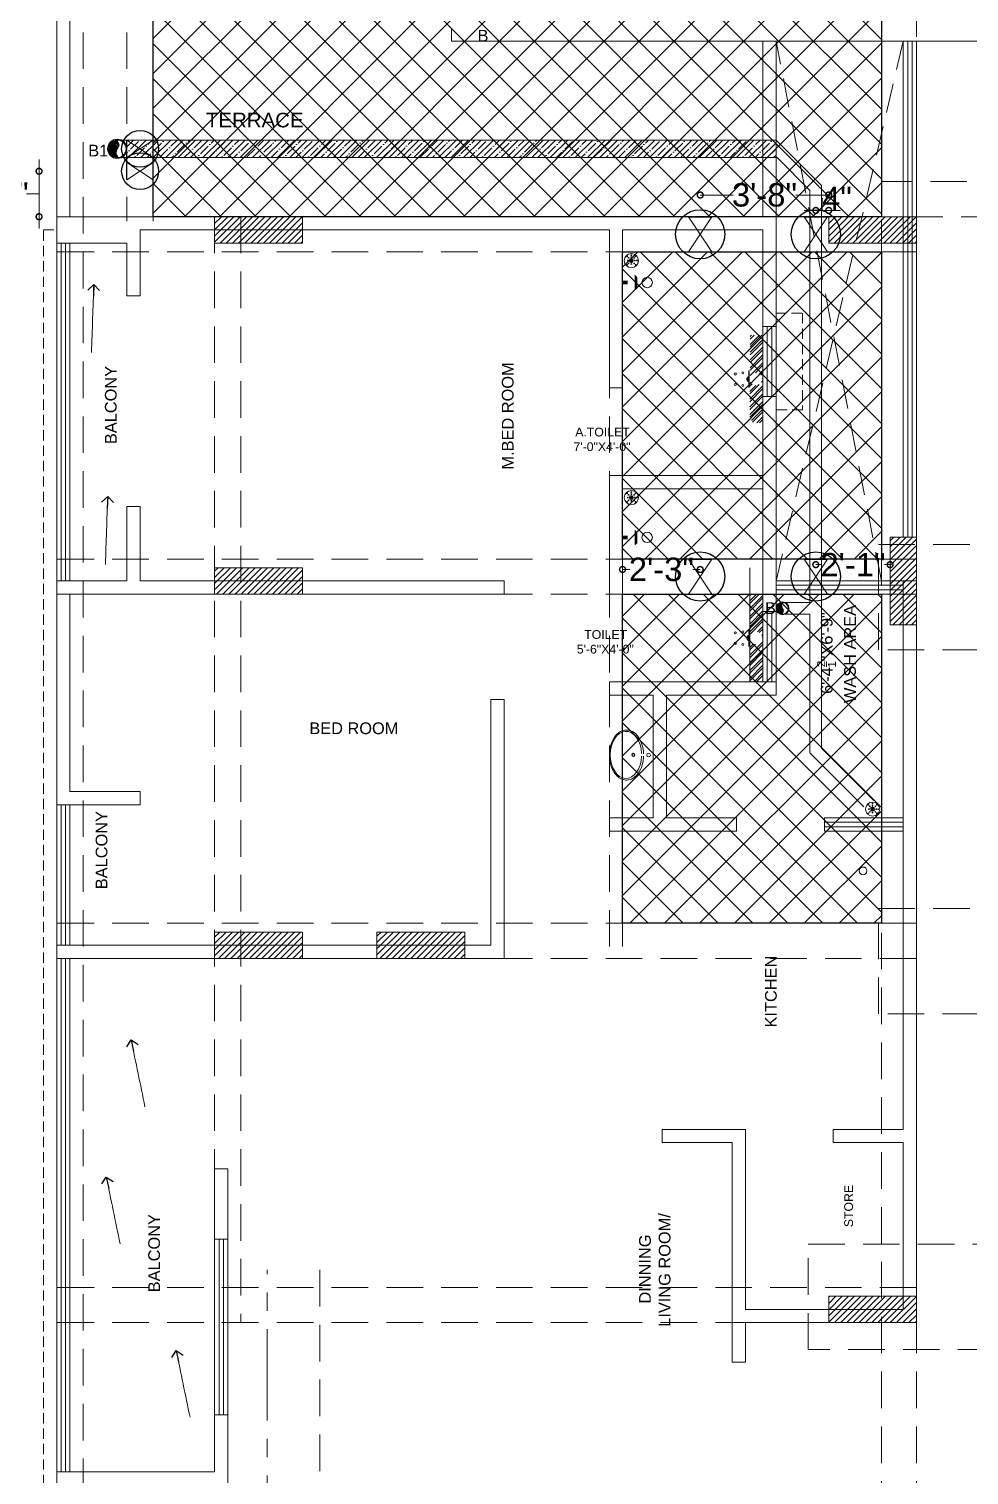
# Model space of a CAD drawing. Header units: inches. Extents: x 1807 to 67852, y 1160 to 20242.
# Drawn here: x 16670.8 to 16992.3, y 6922.7 to 7417 of the extents above; entities that cross this region are included whole.
import ezdxf

# ---------------------------------------------------------------- set-up
doc = ezdxf.new("R2010")
doc.units = ezdxf.units.IN
doc.header["$MEASUREMENT"] = 0
doc.header["$PDMODE"] = 35
doc.linetypes.add('CENTER', pattern=[2, 1.25, -0.25, 0.25, -0.25])
doc.linetypes.add('DASHED', pattern=[0.75, 0.5, -0.25])
doc.layers.get('0').update_dxf_attribs({"lineweight": 20})
for name, color, linetype, lineweight in [('$TD_AUDIT_GENERATED_(67B1F)', 8, 'Continuous', 15), ('02WINDOW & DOTTED', 8, 'Continuous', 20), ('06DIM', 194, 'Continuous', 15), ('4 upvc pip hatch', 6, 'Continuous', 5), ('4. UPCV', 6, 'Continuous', 30), ('AP_TEXT', 7, 'Continuous', 13), ('Bathing', 3, 'Continuous', 30), ('COLD WATER', 4, 'Continuous', 30), ('column_01', 7, 'Continuous', 18), ('CUT OUT', 4, 'Continuous', 30), ('Dummy wall', 8, 'Continuous', 18), ('HATCH', 8, 'Continuous', 0), ('HOT LINE', 1, 'Continuous', 30), ('N.WALL', 7, 'Continuous', 25), ('PROJ.', 8, 'DASHED', 20), ('RAILING', 8, 'Continuous', 25), ('Railing 01', 8, 'Continuous', 18), ('SHOP TEXT', 7, 'Continuous', 15), ('SUNK', 216, 'Continuous', 30), ('SUNK HTACH', 165, 'Continuous', 15), ('wall', 7, 'Continuous', 20), ('WINDOW', 8, 'Continuous', 15)]:
    doc.layers.add(name, color=color, linetype=linetype, lineweight=lineweight)
doc.styles.add('Krupalu', font='arial.ttf', dxfattribs={"height": 8})
doc.styles.add('Krupalu 1', font='arial.ttf')
doc.dimstyles.new('Krupalu', dxfattribs={"dimtxt": 4, "dimasz": 4, "dimexe": 0, "dimexo": 0, "dimgap": 0.09, "dimtad": 0, "dimtoh": 1, "dimdec": 0, "dimzin": 3, "dimdsep": 46, "dimlunit": 4, "dimtxsty": 'Krupalu', "dimblk": 'DOTSMALL', "dimcen": 0, "dimse1": 1, "dimse2": 1, "dimclrd": 256, "dimclre": 256, "dimclrt": 7, "dimadec": 0, "dimazin": 0, "dimtfac": 1, "dimtdec": 0, "dimtofl": 0, "dimtmove": 1, "dimatfit": 0, "dimldrblk": 'OPEN90', "dimfxl": 1, "dimtolj": 1, "dimtzin": 0, "dimlwd": -1, "dimarcsym": 0})
pattern_1 = [(45, (-2883.811179141252, 0), (-1.060660171779821, 1.060660171779821), [])]
pattern_2 = [(225, (108474.4963731052, 19385.70699920302), (-1.325825214724774, 1.325825214724774), []), (225, (108474.4963731052, 19384.82311572787), (-1.325825214724774, 1.325825214724774), [])]
pattern_3 = [(45.00000000000001, (11951.29836738745, -57380.24914522779), (-5.966213466261491, 5.966213466261491), []), (135, (11951.29836738745, -57380.24914522779), (-5.966213466261491, -5.966213466261491), [])]

# ---------------------------------------------------------------- blocks, each defined once
blk = doc.blocks.new('dfhtutrut')
at = {"layer": 'HATCH'}
h = blk.add_hatch(dxfattribs=at)
h.set_pattern_fill('ANSI31', color=256, scale=12, style=0)
h.set_pattern_definition(pattern_1)
h.paths.add_polyline_path([(142145.4290197874, -630262.4774956577), (142175.4290198345, -630262.477495187), (142175.4290197353, -630253.47749518), (142145.4290196715, -630253.4774956562)])
h = blk.add_hatch(dxfattribs=at)
h.set_pattern_fill('ANSI31', color=256, scale=12, style=0)
h.set_pattern_definition(pattern_1)
h.paths.add_polyline_path([(142385.4290195042, -630262.4774923091), (142355.4290194571, -630262.4774918383), (142355.4290195563, -630253.4774918313), (142385.4290196201, -630253.4774923075)])
h = blk.add_hatch(dxfattribs=at)
h.set_pattern_fill('ANSI31', color=256, scale=12, style=0)
h.set_pattern_definition(pattern_1)
h.paths.add_polyline_path([(142376.4290202602, -630362.9774957297), (142376.429020731, -630392.9774957767), (142385.429020738, -630392.9774956775), (142385.4290202618, -630362.9774956137)])
h = blk.add_hatch(dxfattribs=at)
h.set_pattern_fill('ANSI31', color=256, scale=12, style=0)
h.set_pattern_definition(pattern_1)
h.paths.add_polyline_path([(142145.4290198385, -630382.477493898), (142175.4290198856, -630382.4774934272), (142175.4290197864, -630373.4774934202), (142145.4290197226, -630373.4774938965)])
h = blk.add_hatch(dxfattribs=at)
h.set_pattern_fill('ANSI31', color=256, scale=12, style=0)
h.set_pattern_definition(pattern_1)
h.paths.add_polyline_path([(142145.4290205156, -630506.977495697), (142175.4290205626, -630506.9774952262), (142175.4290204634, -630497.9774952192), (142145.4290203996, -630497.9774956955)])
h = blk.add_hatch(dxfattribs=at)
h.set_pattern_fill('ANSI31', color=256, scale=12, style=0)
h.set_pattern_definition(pattern_1)
h.paths.add_polyline_path([(142230.9290191861, -630506.977496561), (142200.9290191391, -630506.9774960902), (142200.9290192383, -630497.9774960832), (142230.9290193021, -630497.9774965595)])
h = blk.add_hatch(dxfattribs=at)
h.set_pattern_fill('ANSI31', color=256, scale=12, style=0)
h.set_pattern_definition(pattern_1)
h.paths.add_polyline_path([(142385.4290204016, -630622.4774952042), (142355.4290203545, -630622.4774956706), (142355.4290204524, -630631.4774956775), (142385.4290205162, -630631.4774952057)])
at = {"layer": 'column_01'}
for points in [[(142145.4290197874, -630262.4774956577), (142175.4290198345, -630262.477495187), (142175.4290197353, -630253.47749518), (142145.4290196715, -630253.4774956562)], [(142385.4290195042, -630262.4774923091), (142355.4290194571, -630262.4774918383), (142355.4290195563, -630253.4774918313), (142385.4290196201, -630253.4774923075)], [(142376.4290202602, -630362.9774957297), (142376.429020731, -630392.9774957767), (142385.429020738, -630392.9774956775), (142385.4290202618, -630362.9774956137)], [(142145.4290198385, -630382.477493898), (142175.4290198856, -630382.4774934272), (142175.4290197864, -630373.4774934202), (142145.4290197226, -630373.4774938965)], [(142145.4290205156, -630506.977495697), (142175.4290205626, -630506.9774952262), (142175.4290204634, -630497.9774952192), (142145.4290203996, -630497.9774956955)], [(142230.9290191861, -630506.977496561), (142200.9290191391, -630506.9774960902), (142200.9290192383, -630497.9774960832), (142230.9290193021, -630497.9774965595)], [(142385.4290204016, -630622.4774952042), (142355.4290203545, -630622.4774956706), (142355.4290204524, -630631.4774956775), (142385.4290205162, -630631.4774952057)]]:
    blk.add_lwpolyline(points, close=True, dxfattribs=at)
blk = doc.blocks.new('_DotSmall')
at = {"color": 0, "linetype": 'ByBlock', "const_width": 0.5}
blk.add_lwpolyline([(-0.0625, 0, 1), (0.0625, 0, 1)], format="xyb", close=True, dxfattribs=at)
blk = doc.blocks.new('_Open90')
at = {"color": 0, "linetype": 'ByBlock', "lineweight": -2}
for p, q in [((0, 0), (-1, 0)), ((-0.5, 0.5), (0, 0)), ((0, 0), (-0.5, -0.5))]:
    blk.add_line(p, q, dxfattribs=at)
blk = doc.blocks.new('zw$137B')
at = {"layer": '$TD_AUDIT_GENERATED_(67B1F)', "linetype": 'DASHED', "lineweight": -2, "ltscale": 25}
for p, q in [((-572.9988513979188, 94.49999984470196), (-572.9988513979188, -1139.999999958207)), ((-563.9988513979188, 94.49999984470196), (-563.9988513979188, -1139.999999958207)), ((-548.9999999417341, 94.49999984470196), (-548.9999999417341, -270.0013424876379)), ((-539.9999999417341, 94.49999984470196), (-539.9999999417341, -270.0013424876379)), ((394.5000001612934, -256.4988514493452), (-290.9988480072061, -256.4988514493452)), ((-278.9999996192055, -268.5000000044238), (-573.0011516119994, -268.5000000044238)), ((-518.9988517975435, -268.5011481945403), (-518.9988517975435, -646.4999999981374)), ((-509.9988517975435, -268.5011481945403), (-509.9988517975435, -646.4999999981374)), ((292.4999999714491, -268.4988514493452), (-290.9988480072061, -268.4988514493452)), ((-278.9999996192055, -280.5000000044238), (-573.0011516119994, -280.5000000044238)), ((-278.9988480072061, -385.500000155298), (-573, -385.500000155298)), ((-278.9988480072061, -397.500000155298), (-573, -397.500000155298)), ((-278.9988480072061, -509.9999999452848), (-573, -509.9999999452848)), ((-278.9988480072061, -521.9999999452848), (-573, -521.9999999452848)), ((-278.9988480072061, -634.4999999981374), (-573, -634.4999999981374)), ((-278.9988480072061, -646.4999999981374), (-573, -646.4999999981374))]:
    blk.add_line(p, q, dxfattribs=at)
at = {"layer": '$TD_AUDIT_GENERATED_(67B1F)', "color": 1, "linetype": 'DASHED', "lineweight": -2, "ltscale": 25}
for p, q in [((-316.0288677171111, -619.7500483838228), (310.1641438384186, -619.7500483838066)), ((-316.0288677171111, -655.7500483838228), (-316.0288677171111, -619.7500483838228)), ((310.1641438384186, -655.7500483838066), (-316.0288677171111, -655.7500483838228))]:
    blk.add_line(p, q, dxfattribs=at)
at = {"layer": '$TD_AUDIT_GENERATED_(67B1F)', "linetype": 'DASHED', "lineweight": -2, "ltscale": 25}
for points in [[(-290.9988480072061, -1144.500574246282), (-290.9988480072061, -148.4999999729916)], [(-278.9988480072061, -1144.500574246282), (-278.9988480072061, -148.4999999729916)], [(-573, -277.5011481421534), (-573, -268.5011481421534)], [(-383.9988513988501, -280.5000000044238), (-383.9988513988501, -521.9999999452848)], [(-379.4988513988501, -280.5000000044238), (-379.4988513988501, -521.9999999452848)], [(-518.9999996029364, -628.500000811182), (-518.9988517975435, -780.0000005643815)], [(-482.9988514340366, -628.5000008152565), (-482.9988494528225, -780.0000001046574)]]:
    blk.add_lwpolyline(points, dxfattribs=at)
at = {"layer": '$TD_AUDIT_GENERATED_(67B1F)', "color": 1, "linetype": 'DASHED', "lineweight": -2, "ltscale": 25}
for points in [[(-292.0288677170975, -380.500048384979), (286.1641438383895, -380.500048384979), (286.1641438383895, -416.500048384979), (-292.0288677170975, -416.500048384979)], [(-292.0288677171111, -505.000048384979), (286.1641438383895, -505.000048384979), (286.1641438383895, -541.000048384979), (-292.0288677171111, -541.000048384979)]]:
    blk.add_lwpolyline(points, close=True, dxfattribs=at)
at = {"layer": '$TD_AUDIT_GENERATED_(67B1F)', "linetype": 'CENTER', "lineweight": -2, "ltscale": 25}
blk.add_lwpolyline([(-500.9988518654136, -780.0000003400492), (-500.9988498841994, -628.5000005798647)], dxfattribs=at)
blk = doc.blocks.new('GFH')
at = {"layer": 'COLD WATER'}
blk.add_circle((-276670.5082896396, -106831.1680235391), 6.303875053417869, dxfattribs=at)
at = {"layer": 'HATCH'}
for p, q in [((-276667.5082896396, -106826.6680235391), (-276673.5082896396, -106835.6680235391)), ((-276673.5082896396, -106826.6680235391), (-276667.5082896396, -106835.6680235391))]:
    blk.add_line(p, q, dxfattribs=at)
at = {"layer": 'HOT LINE', "ltscale": 10}
for p, q in [((-276673.5082896396, -106826.6680235391), (-276667.5082896396, -106826.6680235391)), ((-276673.5082896396, -106835.6680235391), (-276667.5082896396, -106835.6680235391))]:
    blk.add_line(p, q, dxfattribs=at)
blk = doc.blocks.new('cutout')
at = {"layer": 'COLD WATER', "color": 2}
blk.add_circle((18212.04949203925, 6888.150701913401, 5.251875116176961), 19.59015351775577, dxfattribs=at)
at = {"layer": 'HATCH'}
for p, q in [((18221.37240216276, 6902.135067098716, 5.251875116176961), (18202.72658191563, 6874.166336728027, 5.251875116176961)), ((18202.72658191563, 6902.135067098716, 5.251875116176961), (18221.37240216276, 6874.166336728027, 5.251875116176961))]:
    blk.add_line(p, q, dxfattribs=at)
at = {"layer": 'HOT LINE', "ltscale": 10}
for p, q in [((18202.72658191563, 6902.135067098716, 5.251875116176961), (18221.37240216276, 6902.135067098716, 5.251875116176961)), ((18202.72658191563, 6874.166336728027, 5.251875116176961), (18221.37240216276, 6874.166336728027, 5.251875116176961))]:
    blk.add_line(p, q, dxfattribs=at)
blk = doc.blocks.new('*D40')
at = {"layer": '06DIM'}
for p, q in [((16900.33723502319, 7360.26798268532), (16911.58946989474, 7360.26798268532)), ((16944.28227775401, 7360.26798268532), (16933.03004288247, 7360.26798268532))]:
    blk.add_line(p, q, dxfattribs=at)
at = {"layer": 'Defpoints', "color": 0}
for p in [(16944.28227775401, 7360.26798268532), (16900.33723502319, 7346.85272641452), (16944.28227775401, 7346.852725930279)]:
    blk.add_point(p, dxfattribs=at)
at = {"layer": '06DIM', "xscale": 4, "yscale": 4, "zscale": 4, "rotation": 180}
blk.add_blockref('_DotSmall', (16900.33723502319, 7360.26798268532), dxfattribs=at)
at = {"layer": '06DIM', "xscale": 4, "yscale": 4, "zscale": 4}
blk.add_blockref('_DotSmall', (16944.28227775401, 7360.26798268532), dxfattribs=at)
at = {"layer": '06DIM', "color": 7, "insert": (16922.30975638861, 7360.26798268532), "char_height": 8, "attachment_point": 5, "style": 'Krupalu'}
blk.add_mtext('\\A1;3\'-8"', dxfattribs=at)
blk = doc.blocks.new('*D41')
at = {"layer": '06DIM'}
for p, q in [((16942.25131347094, 7359.126662508447), (16942.07131347094, 7359.126662508447)), ((16942.07131347094, 7359.126662508447), (16942.07131347094, 7354.991662508447)), ((16939.86034918786, 7354.991662508447), (16935.86034918786, 7354.991662508447)), ((16939.86034918786, 7354.991662508447), (16944.28227775401, 7354.991662508447)), ((16944.28227775401, 7354.991662508447), (16948.28227775401, 7354.991662508447))]:
    blk.add_line(p, q, dxfattribs=at)
at = {"layer": 'Defpoints', "color": 0}
for p in [(16944.28227775401, 7354.991662508447), (16939.86034918786, 7346.852726416866), (16944.28227775401, 7346.852726416866)]:
    blk.add_point(p, dxfattribs=at)
at = {"layer": '06DIM', "xscale": 4, "yscale": 4, "zscale": 4}
blk.add_blockref('_DotSmall', (16939.86034918786, 7354.991662508447), dxfattribs=at)
at = {"layer": '06DIM', "xscale": 4, "yscale": 4, "zscale": 4, "rotation": 180}
blk.add_blockref('_DotSmall', (16944.28227775401, 7354.991662508447), dxfattribs=at)
at = {"layer": '06DIM', "color": 7, "insert": (16947.09984007394, 7359.126662508447), "char_height": 8, "attachment_point": 5, "style": 'Krupalu'}
blk.add_mtext('\\A1;4"', dxfattribs=at)
blk = doc.blocks.new('*D42')
at = {"layer": '06DIM'}
for p, q in [((16674.2304088865, 7368.401454139498), (16674.2304088865, 7372.401454139498)), ((16674.2304088865, 7368.401454139498), (16674.2304088865, 7352.852726416835)), ((16669.89903780873, 7360.627090278167), (16670.07903780873, 7360.627090278167)), ((16670.07903780873, 7360.627090278167), (16674.2304088865, 7360.627090278167)), ((16674.2304088865, 7352.852726416835), (16674.2304088865, 7348.852726416835))]:
    blk.add_line(p, q, dxfattribs=at)
at = {"layer": 'Defpoints', "color": 0}
for p in [(16708.78113020658, 7368.401454139498), (16674.2304088865, 7352.852726416835), (16708.78113020658, 7352.852726416835)]:
    blk.add_point(p, dxfattribs=at)
at = {"layer": '06DIM', "xscale": 4, "yscale": 4, "zscale": 4}
for p, rotation in [((16674.2304088865, 7368.401454139498), 270), ((16674.2304088865, 7352.852726416835), 90)]:
    blk.add_blockref('_DotSmall', p, dxfattribs=dict(at, rotation=rotation))
at = {"layer": '06DIM', "color": 7, "insert": (16659.55255759045, 7360.627090278167), "char_height": 8, "attachment_point": 5, "style": 'Krupalu'}
blk.add_mtext('\\A1;1\'-4"', dxfattribs=at)
blk = doc.blocks.new('*D43')
at = {"layer": '06DIM'}
for p, q in [((16663.1758533815, 7376.056492073151), (16663.1758533815, 7380.056492073151)), ((16663.1758533815, 7376.056492073151), (16663.1758533815, 7352.852726412179)), ((16658.84448230374, 7364.454609242664), (16659.02448230374, 7364.454609242664)), ((16659.02448230374, 7364.454609242664), (16663.1758533815, 7364.454609242664)), ((16663.1758533815, 7352.852726412179), (16663.1758533815, 7348.852726412179))]:
    blk.add_line(p, q, dxfattribs=at)
at = {"layer": 'Defpoints', "color": 0}
for p in [(16708.78113020658, 7376.056492073151), (16663.1758533815, 7352.852726412179), (16709.66555940925, 7352.852726412179)]:
    blk.add_point(p, dxfattribs=at)
at = {"layer": '06DIM', "xscale": 4, "yscale": 4, "zscale": 4}
for p, rotation in [((16663.1758533815, 7376.056492073151), 270), ((16663.1758533815, 7352.852726412179), 90)]:
    blk.add_blockref('_DotSmall', p, dxfattribs=dict(at, rotation=rotation))
at = {"layer": '06DIM', "color": 7, "insert": (16645.39022582352, 7364.454609242664), "char_height": 8, "attachment_point": 5, "style": 'Krupalu'}
blk.add_mtext('\\A1;1\'-11"', dxfattribs=at)
blk = doc.blocks.new('*D44')
at = {"layer": '06DIM'}
for p, q in [((16939.86034918786, 7233.919316356469), (16941.78008613106, 7233.919316356469)), ((16965.28227873593, 7233.919316356469), (16963.36254179273, 7233.919316356469))]:
    blk.add_line(p, q, dxfattribs=at)
at = {"layer": 'Defpoints', "color": 0}
for p in [(16965.28227873593, 7233.919316356469), (16939.86034918786, 7229.85272641218), (16965.28227873593, 7229.85272641218)]:
    blk.add_point(p, dxfattribs=at)
at = {"layer": '06DIM', "xscale": 4, "yscale": 4, "zscale": 4, "rotation": 180}
blk.add_blockref('_DotSmall', (16939.86034918786, 7233.919316356469), dxfattribs=at)
at = {"layer": '06DIM', "xscale": 4, "yscale": 4, "zscale": 4}
blk.add_blockref('_DotSmall', (16965.28227873593, 7233.919316356469), dxfattribs=at)
at = {"layer": '06DIM', "color": 7, "insert": (16952.57131396189, 7233.919316356469), "char_height": 8, "attachment_point": 5, "style": 'Krupalu'}
blk.add_mtext('\\A1;2\'-1"', dxfattribs=at)
blk = doc.blocks.new('*D45')
at = {"layer": '06DIM'}
for p, q in [((16873.78227877955, 7232.270249253209), (16876.26852907053, 7232.270249253209)), ((16900.33723502317, 7232.270249253209), (16897.85098473219, 7232.270249253209))]:
    blk.add_line(p, q, dxfattribs=at)
at = {"layer": 'Defpoints', "color": 0}
for p in [(16873.78227877955, 7232.270249253209), (16873.78227877955, 7229.85272641218), (16900.33723502317, 7229.85272640985)]:
    blk.add_point(p, dxfattribs=at)
at = {"layer": '06DIM', "xscale": 4, "yscale": 4, "zscale": 4, "rotation": 180}
blk.add_blockref('_DotSmall', (16873.78227877955, 7232.270249253209), dxfattribs=at)
at = {"layer": '06DIM', "xscale": 4, "yscale": 4, "zscale": 4}
blk.add_blockref('_DotSmall', (16900.33723502317, 7232.270249253209), dxfattribs=at)
at = {"layer": '06DIM', "color": 7, "insert": (16887.05975690136, 7232.270249253209), "char_height": 8, "attachment_point": 5, "style": 'Krupalu'}
blk.add_mtext('\\A1;2\'-3"', dxfattribs=at)

msp = doc.modelspace()

# ---------------------------------------------------------------- hatches: boundary and pattern name
at = {"layer": '4 upvc pip hatch', "lineweight": 5, "ltscale": 10}
h = msp.add_hatch(dxfattribs=at)
h.set_pattern_fill('ANSI31', color=8, scale=3, style=0)
h.set_pattern_definition([(315, (-46983.61509418755, 148102.018429463), (-0.2651650429449554, -0.2651650429449554), [])])
edge = h.paths.add_edge_path()
edge.add_spline(control_points=[(16700.76855012678, 7379.048951545004), (16701.18523922635, 7378.485011167855), (16702.20978645413, 7377.098405302417), (16699.94065027276, 7375.040866708065), (16700.93150997031, 7373.643557796635), (16701.33311616909, 7373.07721331643)], knot_values=[0, 0, 0, 0, 1.259254292856843, 3.096230486813582, 4.348223097679245, 4.348223097679245, 4.348223097679245, 4.348223097679245], degree=3, periodic=0)
edge.add_arc((16700.98113017744, 7376.056492736303), 3, 180, 276.73795711864506, ccw=False)
edge.add_arc((16700.98113017744, 7376.056492736303), 3, 94.06338523189879, 180, ccw=False)
at = {"layer": '4 upvc pip hatch', "lineweight": 5}
h = msp.add_hatch(dxfattribs=at)
h.set_pattern_fill('ANSI35', color=8, scale=12, style=0)
h.set_pattern_definition([(45, (-7059.606359387624, -1766.971052076502), (-2.121320343559642, 2.121320343559643), []), (45, (-7057.485039047624, -1766.971052076502), (-2.121320343559642, 2.121320343559643), [3.75, -0.75, 0, -0.75])])
h.paths.add_polyline_path([(16704.28113017744, 7373.072388630337), (16926.28227877955, 7373.072388630337), (16926.28227877955, 7379.072388630337), (16704.28113017744, 7379.072388630337)])
at = {"layer": '4 upvc pip hatch', "lineweight": 5, "ltscale": 10}
h = msp.add_hatch(dxfattribs=at)
h.set_pattern_fill('ANSI31', color=8, scale=1.999999999999999, angle=180.0000000001173, style=0)
h.set_pattern_definition([(135, (60021.93585329083, -86593.93657753078), (0.1767766952966368, 0.1767766952966369), [])])
edge = h.paths.add_edge_path()
edge.add_spline(control_points=[(16928.62170249465, 7220.966352660518), (16928.3439097616, 7220.590392409085), (16927.66087827642, 7219.665988498791), (16929.17363573067, 7218.294296102558), (16928.51306259897, 7217.362756828272), (16928.24532513312, 7216.985193841469)], knot_values=[0, 0, 0, 0, 1.259254292856843, 3.096230486813582, 4.348223097679245, 4.348223097679245, 4.348223097679245, 4.348223097679245], degree=3, periodic=0)
edge.add_arc((16928.47998246088, 7218.971380121384), 1.999999999999999, 83.26204288146253, 180.0000000001043)
edge.add_arc((16928.47998246088, 7218.971380121384), 1.999999999999999, 180.0000000001043, 265.9366147681012)
h = msp.add_hatch(dxfattribs=at)
h.set_pattern_fill('ANSI31', color=8, scale=1.999999999999999, angle=180.0000000001173, style=0)
h.set_pattern_definition([(135, (60021.93585329083, -86593.93657761367), (0.1767766952966368, 0.1767766952966369), [])])
edge = h.paths.add_edge_path()
edge.add_spline(control_points=[(16928.62170249465, 7220.966352743406), (16928.3439097616, 7220.590392491973), (16927.66087827642, 7219.665988581679), (16929.17363573067, 7218.294296185446), (16928.51306259897, 7217.36275691116), (16928.24532513312, 7216.985193924356)], knot_values=[0, 0, 0, 0, 1.259254292856843, 3.096230486813582, 4.348223097679245, 4.348223097679245, 4.348223097679245, 4.348223097679245], degree=3, periodic=0)
edge.add_arc((16928.47998246088, 7218.971380204272), 1.999999999999999, 83.26204288146253, 180.0000000001043)
edge.add_arc((16928.47998246088, 7218.971380204272), 1.999999999999999, 180.0000000001043, 265.9366147681012)
at = {"layer": 'Bathing', "lineweight": 5}
h = msp.add_hatch(color=8, dxfattribs=at)
h.paths.add_polyline_path([(16875.57884424252, 7330.969619366326), (16875.57884424258, 7329.735833635139), (16873.78227588292, 7329.735833635139), (16873.78227588295, 7330.969619366333)])
h.paths.add_polyline_path([(16878.77278879869, 7328.230281754993), (16877.95139017104, 7327.662943829542), (16877.95139017098, 7333.042509171908), (16878.77278879869, 7332.240083558791)])
for points in [[(16917.28227587435, 7294.370982537081), (16917.28227587435, 7300.334460797994), (16916.78531935264, 7300.334460797994), (16916.78531935264, 7298.417621490922, 0.6368612512272775), (16916.78531935264, 7296.287821844171), (16916.78531935264, 7294.370982537081)], [(16917.28227588302, 7294.370982537081), (16916.78531936133, 7294.370982537081), (16916.78531936133, 7300.334460797994), (16917.28227588302, 7300.334460797994)], [(16917.28227563845, 7205.87099267978), (16917.28227563845, 7211.834470940694), (16916.78531911674, 7211.834470940694), (16916.78531911674, 7209.917631633622, 0.6368612512272775), (16916.78531911674, 7207.787831986871), (16916.78531911674, 7205.87099267978)], [(16917.28227564712, 7205.87099267978), (16916.78531912543, 7205.87099267978), (16916.78531912543, 7211.834470940694), (16917.28227564712, 7211.834470940694)]]:
    msp.add_hatch(color=8, dxfattribs=at).paths.add_polyline_path(points)
h = msp.add_hatch(color=8, dxfattribs=at)
h.paths.add_polyline_path([(16875.57884424248, 7243.861385548356), (16875.57884424254, 7242.62759981717), (16873.78227588288, 7242.62759981717), (16873.78227588291, 7243.861385548364)])
h.paths.add_polyline_path([(16878.77278879865, 7241.122047937024), (16877.951390171, 7240.554710011573), (16877.95139017094, 7245.934275353939), (16878.77278879865, 7245.131849740821)])
at = {"layer": 'Dummy wall', "lineweight": 5, "ltscale": 10}
h = msp.add_hatch(dxfattribs=at)
h.set_pattern_fill('ANSI32', color=8, scale=5, angle=270, style=0)
h.set_pattern_definition(pattern_2)
h.paths.add_polyline_path([(16917.282275883, 7294.370982537081), (16917.282275883, 7292.820787285711), (16917.282275883, 7284.198056513676), (16918.4152678298, 7282.3527265008), (16921.7822758831, 7282.3527265008), (16921.78227588297, 7291.352726468873), (16921.78227588297, 7312.3527265008), (16921.42368403986, 7312.3527265008), (16921.42368403986, 7298.117990438464, -0.0916162614194295), (16921.56509219673, 7297.3527265008, -1), (16917.282275883, 7297.3527265008)])
h = msp.add_hatch(dxfattribs=at)
h.set_pattern_fill('ANSI32', color=8, scale=5, angle=270, style=0)
h.set_pattern_definition(pattern_2)
h.paths.add_polyline_path([(16917.42368403986, 7312.3527265008), (16917.42368403986, 7298.117990438443, -0.6880721096036829), (16921.42368403986, 7298.117990438464), (16921.42368403986, 7312.3527265008)])
h = msp.add_hatch(dxfattribs=at)
h.set_pattern_fill('ANSI32', color=8, scale=5, angle=270, style=0)
h.set_pattern_definition(pattern_2)
h.paths.add_polyline_path([(16921.78227588302, 7223.852727141986), (16917.28227588302, 7223.852727141986), (16917.282275717, 7213.296217980305), (16917.28227569401, 7211.83447094069), (16917.2822756471, 7208.85273184387, -2.414213535522352), (16919.42368380397, 7206.711323653328, -0.4081784772964397), (16917.28227564642, 7208.808517132164), (16917.28227560021, 7205.870992679776), (16917.28227557584, 7204.320797421469), (16917.2822754112, 7193.85272681176), (16921.78227588302, 7193.852727141986), (16921.78227588302, 7217.8527265008)])
at = {"layer": 'SUNK HTACH', "ltscale": 10}
h = msp.add_hatch(dxfattribs=at)
h.set_pattern_fill('ANSI37', color=8, scale=67.5, style=0)
h.set_pattern_definition(pattern_3)
h.paths.add_polyline_path([(16713.28113023571, 7460.851579044303), (16962.28228217024, 7460.851579044303), (16962.28228217024, 7352.852726416835), (16713.28113023571, 7352.852726416835)])
h = msp.add_hatch(dxfattribs=at)
h.set_pattern_fill('ANSI37', color=8, scale=67.5, style=0)
h.set_pattern_definition(pattern_3)
h.paths.add_polyline_path([(16873.78227877955, 7340.852726416835), (16962.35107874913, 7340.852726416835), (16962.35107874913, 7235.852726265961), (16873.78227877955, 7235.852726265961)])
h = msp.add_hatch(dxfattribs=at)
h.set_pattern_fill('ANSI37', color=8, scale=67.5, style=0)
h.set_pattern_definition(pattern_3)
h.paths.add_polyline_path([(16873.78227877859, 7223.852726412179), (16962.28228217024, 7223.852726412179), (16962.28228217024, 7111.352726475974), (16873.78227877859, 7111.352726475974)])

# ---------------------------------------------------------------- linework, layer by layer
at = {"layer": '02WINDOW & DOTTED', "color": 8, "linetype": 'DASHED', "lineweight": 5, "ltscale": 20}
for p, q in [((16962.28227811782, 7228.352726412179), (16926.28227877955, 7412.851579044303)), ((16969.78227788397, 7412.851579044303), (16926.28227877944, 7228.352726412179))]:
    msp.add_line(p, q, dxfattribs=at)
at = {"layer": '4. UPCV', "color": 8, "lineweight": 5, "ltscale": 10}
for p, q in [((16700.98312489551, 7379.056492073152), (16926.29817533674, 7379.056492073152)), ((16941.86034918803, 7363.494318221863), (16926.28227877955, 7379.072388630337)), ((16700.98312489551, 7373.056492073152), (16926.64132108724, 7373.056492073152)), ((16937.86034918803, 7361.837463972372), (16926.62542453006, 7373.072388630337)), ((16937.86034918803, 7361.837463972372), (16937.86034918803, 7220.971380121384)), ((16941.86034918803, 7363.494318221863), (16941.86034918803, 7171.224057171265)), ((16928.47998246088, 7220.971380121384, -3.907853122517682), (16937.86034918803, 7220.971380121384)), ((16928.47998246088, 7216.971380287159, -3.907853122517682), (16937.86034918803, 7216.971380287159)), ((16937.86034918803, 7216.971380287159), (16937.86034918803, 7169.567202921775)), ((16956.28228217024, 7151.145269939572), (16937.86034918803, 7169.567202921775)), ((16959.73167994713, 7153.352726412175), (16941.86034918803, 7171.224057171265))]:
    msp.add_line(p, q, dxfattribs=at)
for centre, radius in [((16700.98113017744, 7376.056492736303), 3.3), ((16700.98113017744, 7376.056492736303), 3), ((16928.47998246088, 7218.971380121384, -3.907853122517682), 2.199999999999999), ((16928.47998246088, 7218.971380204272, -3.907853122517682), 2.199999999999999), ((16928.47998246088, 7218.971380121384, -3.907853122517682), 1.999999999999999), ((16928.47998246088, 7218.971380204272, -3.907853122517682), 1.999999999999999)]:
    msp.add_circle(centre, radius, dxfattribs=at)
for points, knots in [([(16700.76855012678, 7379.048951545004), (16701.18523913784, 7378.485011287944), (16702.20978410182, 7377.098405246576), (16699.94065262434, 7375.0408667462), (16700.93151005434, 7373.643557678287), (16701.33311616909, 7373.07721331643)], [0, 0, 0, 0, 1.888881036914295, 4.644344532956827, 6.522333056650295, 6.522333056650295, 6.522333056650295, 6.522333056650295]), ([(16928.62170249465, 7220.966352660518, -3.907853122517682), (16928.34390985019, 7220.59039252918, -3.907853122517681), (16927.66088062871, 7219.665988442965, -3.907853122517682), (16929.17363337912, 7218.294296140664, -3.90785312251768), (16928.51306251498, 7217.362756709912, -3.907853122517683), (16928.24532513312, 7216.985193841469, -3.907853122517682)], [0, 0, 0, 0, 1.259253890504481, 3.096229289575368, 4.348221507847407, 4.348221507847407, 4.348221507847407, 4.348221507847407]), ([(16928.62170249465, 7220.966352743406, -3.907853122517682), (16928.34390985019, 7220.59039261207, -3.907853122517681), (16927.66088062871, 7219.665988525851, -3.907853122517682), (16929.17363337912, 7218.29429622355, -3.90785312251768), (16928.51306251498, 7217.362756792802, -3.907853122517683), (16928.24532513312, 7216.985193924356, -3.907853122517682)], [0, 0, 0, 0, 1.259253890504481, 3.096229289575368, 4.348221507847407, 4.348221507847407, 4.348221507847407, 4.348221507847407])]:
    msp.add_open_spline(points, degree=3, knots=knots, dxfattribs=at)
at = {"layer": 'AP_TEXT'}
msp.add_line((16943.50664282766, 7198.993786274978), (16943.50664282766, 7200.840636947365), dxfattribs=at)
at = {"layer": 'Bathing', "color": 8, "lineweight": 5}
for centre, radius in [((16876.78227877956, 7337.85272641683), 2.421044871691265), ((16875.33545575697, 7339.299549439511), 0.1287538472970482), ((16875.33545575697, 7336.405903394163), 0.1287538472970482), ((16875.55169623272, 7337.85272641683), 0.1287538472970482), ((16875.55169623272, 7337.85272641683), 0.1287538472970482), ((16875.82607710743, 7338.80892808898), 0.1287538472970482), ((16875.82607710743, 7336.89652474469), 0.1287538472970482), ((16876.27595152864, 7337.85272641683), 0.1287538472970482), ((16876.27595152864, 7337.85272641683), 0.1287538472970482), ((16876.34889200686, 7338.28611318941), 0.1287538472970482), ((16876.34889200686, 7337.419339644253), 0.1287538472970482), ((16876.78227877956, 7339.72456713314), 0.1287538472970482), ((16876.78227877956, 7339.0010697371), 0.1287538472970482), ((16876.78227877956, 7338.357958220971), 0.1287538472970482), ((16876.78227877956, 7337.85272641683), 0.1287538472970482), ((16876.78227877956, 7337.347494612721), 0.1287538472970482), ((16876.78227877956, 7336.70438309657), 0.1287538472970482), ((16877.21566555197, 7338.28611318941), 0.1287538472970482), ((16877.21566555197, 7337.419339644253), 0.1287538472970482), ((16877.28860603021, 7337.85272641683), 0.1287538472970482), ((16877.28860603021, 7337.85272641683), 0.1287538472970482), ((16877.73848045167, 7338.80892808898), 0.1287538472970482), ((16877.73848045167, 7336.89652474469), 0.1287538472970482), ((16878.01286132616, 7337.85272641683), 0.1287538472970482), ((16878.01286132616, 7337.85272641683), 0.1287538472970482), ((16878.22910180218, 7339.299549439511), 0.1287538472970482), ((16878.22910180218, 7336.405903394163), 0.1287538472970482), ((16878.72101941003, 7337.85272641683), 0.1287538472970482), ((16878.72101941003, 7337.85272641683), 0.1287538472970482), ((16912.32203421894, 7299.0962965817, 2), 0.3614599308186252), ((16912.32203421894, 7299.0962965817, 2), 0.3614599308186252), ((16914.88089413962, 7299.459313838541, 2), 0.3614599308186252), ((16914.88089413962, 7299.459313838541, 2), 0.3614599308186252), ((16912.32203421894, 7295.520698541701, 2), 0.3614599308186252), ((16912.32203421894, 7295.520698541701, 2), 0.3614599308186252), ((16914.88089413962, 7295.157681284823, 2), 0.3614599308186252), ((16914.88089413962, 7295.157681284823, 2), 0.3614599308186252), ((16876.78227588303, 7256.852726500794), 2.421044871691265), ((16875.33545286043, 7258.299549523475), 0.1287538472970482), ((16875.55169333619, 7256.852726500794), 0.1287538472970482), ((16875.55169333619, 7256.852726500794), 0.1287538472970482), ((16875.82607421089, 7257.808928172944), 0.1287538472970482), ((16876.27594863211, 7256.852726500794), 0.1287538472970482), ((16876.27594863211, 7256.852726500794), 0.1287538472970482), ((16876.34888911033, 7257.286113273374), 0.1287538472970482), ((16876.34888911033, 7256.419339728218), 0.1287538472970482), ((16876.78227588303, 7258.724567217105), 0.1287538472970482), ((16876.78227588303, 7258.001069821064), 0.1287538472970482), ((16876.78227588303, 7257.357958304936), 0.1287538472970482), ((16876.78227588303, 7256.852726500794), 0.1287538472970482), ((16877.21566265543, 7257.286113273374), 0.1287538472970482), ((16877.21566265543, 7256.419339728218), 0.1287538472970482), ((16877.28860313368, 7256.852726500794), 0.1287538472970482), ((16877.28860313368, 7256.852726500794), 0.1287538472970482), ((16877.73847755514, 7257.808928172944), 0.1287538472970482), ((16878.01285842963, 7256.852726500794), 0.1287538472970482), ((16878.01285842963, 7256.852726500794), 0.1287538472970482), ((16878.22909890564, 7258.299549523475), 0.1287538472970482), ((16878.7210165135, 7256.852726500794), 0.1287538472970482), ((16878.7210165135, 7256.852726500794), 0.1287538472970482), ((16875.33545286043, 7255.405903478128), 0.1287538472970482), ((16875.82607421089, 7255.896524828655), 0.1287538472970482), ((16876.78227588303, 7256.347494696685), 0.1287538472970482), ((16876.78227588303, 7255.704383180535), 0.1287538472970482), ((16877.73847755514, 7255.896524828655), 0.1287538472970482), ((16878.22909890564, 7255.405903478128), 0.1287538472970482), ((16912.32203398304, 7210.596306724399, -2), 0.3614599308186252), ((16912.32203398304, 7210.596306724399, -2), 0.3614599308186252), ((16912.32203398304, 7207.0207086844, -2), 0.3614599308186252), ((16912.32203398304, 7207.0207086844, -2), 0.3614599308186252), ((16914.88089390372, 7210.95932398124, -2), 0.3614599308186252), ((16914.88089390372, 7210.95932398124, -2), 0.3614599308186252), ((16914.88089390372, 7206.657691427523, -2), 0.3614599308186252), ((16914.88089390372, 7206.657691427523, -2), 0.3614599308186252), ((16877.44601377168, 7168.893644234862), 0.5477062227527695), ((16877.44601377168, 7168.893644234862), 0.4032960061653105), ((16882.66674130979, 7168.833906968588), 0.6155345738159739), ((16959.28228217024, 7150.352726412173), 2.421044871691265), ((16957.83545914765, 7151.799549434854), 0.1287538472970482), ((16957.83545914765, 7148.905903389506), 0.1287538472970482), ((16958.0516996234, 7150.352726412173), 0.1287538472970482), ((16958.0516996234, 7150.352726412173), 0.1287538472970482), ((16958.32608049811, 7151.308928084323), 0.1287538472970482), ((16958.32608049811, 7149.396524740034), 0.1287538472970482), ((16958.77595491933, 7150.352726412173), 0.1287538472970482), ((16958.77595491933, 7150.352726412173), 0.1287538472970482), ((16958.84889539754, 7150.786113184753), 0.1287538472970482), ((16958.84889539754, 7149.919339639597), 0.1287538472970482), ((16959.28228217024, 7152.224567128484), 0.1287538472970482), ((16959.28228217024, 7151.501069732443), 0.1287538472970482), ((16959.28228217024, 7150.857958216315), 0.1287538472970482), ((16959.28228217024, 7150.352726412173), 0.1287538472970482), ((16959.28228217024, 7149.847494608064), 0.1287538472970482), ((16959.28228217024, 7149.204383091914), 0.1287538472970482), ((16959.71566894265, 7150.786113184753), 0.1287538472970482), ((16959.71566894265, 7149.919339639597), 0.1287538472970482), ((16959.78860942089, 7150.352726412173), 0.1287538472970482), ((16959.78860942089, 7150.352726412173), 0.1287538472970482), ((16960.23848384236, 7151.308928084323), 0.1287538472970482), ((16960.23848384236, 7149.396524740034), 0.1287538472970482), ((16960.51286471684, 7150.352726412173), 0.1287538472970482), ((16960.51286471684, 7150.352726412173), 0.1287538472970482), ((16960.72910519286, 7151.799549434854), 0.1287538472970482), ((16960.72910519286, 7148.905903389506), 0.1287538472970482), ((16961.22102280071, 7150.352726412173), 0.1287538472970482), ((16961.22102280071, 7150.352726412173), 0.1287538472970482)]:
    msp.add_circle(centre, radius, dxfattribs=at)
at = {"layer": 'Bathing', "color": 8, "lineweight": 5, "ltscale": 3}
for centre in [(16882.19059191964, 7330.352726500707), (16882.1905919196, 7243.244492682737)]:
    msp.add_circle(centre, 1.779722321782173, dxfattribs=at)
at = {"layer": 'Bathing', "color": 8, "lineweight": 5, "extrusion": (-2.764237678960602e-10, -0.0005301243182328594, 0.9999998594840939)}
msp.add_circle((16956.01510160009, 7129.246985522426, -3.328019958974268), 1.323438652761297, dxfattribs=at)
at = {"layer": 'Bathing', "color": 8, "lineweight": 5, "extrusion": (0, 0, -1)}
msp.add_ellipse((16874.93429887614, 7168.893644234862), major_axis=(1.484532673765726e-10, 8.056748866623227), ratio=0.663757989353429, start_param=1.630195805320346, end_param=7.796446130066843, dxfattribs=at)
at = {"layer": 'Bathing', "color": 8, "lineweight": 5}
for points, knots in [([(16880.96858185942, 7168.508424731319), (16880.94030544804, 7167.461313716251), (16880.78134362678, 7166.421722822821), (16880.16832212555, 7164.325699147184), (16879.66867156727, 7163.297981098176), (16878.40077155976, 7161.635144555823), (16877.63074402489, 7160.999507606959), (16876.18488059631, 7160.380671839926), (16875.54763586856, 7160.26289977785), (16874.28148340694, 7160.329575756214), (16873.65485255742, 7160.51357455272), (16872.49015891327, 7161.147489754598), (16871.95154254897, 7161.596118289626), (16871.00366443991, 7162.700811759683), (16870.59395682348, 7163.356992473708), (16869.77861598176, 7165.150022087733), (16869.46310901434, 7166.369840048834), (16869.21819008539, 7168.890522237167), (16869.2890767505, 7170.189903134828), (16869.80615090676, 7172.622331045333), (16870.25176048574, 7173.75419577665), (16871.44985310295, 7175.633526461896), (16872.20329052031, 7176.381656606913), (16873.70558580694, 7177.20853832946), (16874.41557636207, 7177.399921974282), (16875.12755164823, 7177.399921974282)], [1.610972373639783, 1.610972373639783, 1.610972373639783, 1.610972373639783, 1.985827239866159, 1.985827239866159, 2.425310698292767, 2.425310698292767, 2.864794156719375, 2.864794156719375, 3.176532129011759, 3.176532129011759, 3.488270101304142, 3.488270101304142, 3.800008073596525, 3.800008073596525, 4.111746045888909, 4.111746045888909, 4.567037032492656, 4.567037032492656, 5.022328019096402, 5.022328019096402, 5.477619005700146, 5.477619005700146, 5.932909992303892, 5.932909992303892, 6.283185307179585, 6.283185307179585, 6.283185307179585, 6.283185307179585]), ([(16875.12755164823, 7177.399921974282), (16875.59077148188, 7177.399921974282), (16876.05372206088, 7177.319668973096), (16877.36055632129, 7176.863050590151), (16878.15525575892, 7176.281241903429), (16879.48117166087, 7174.707154607282), (16880.01479644045, 7173.714629014836), (16880.73117824453, 7171.557621155514), (16880.93021803633, 7170.40524096845), (16880.96694322249, 7169.241644924505)], [0, 0, 0, 0, 0.2278934061597285, 0.2278934061597285, 0.6673768645863363, 0.6673768645863363, 1.106860323012944, 1.106860323012944, 1.523520708206541, 1.523520708206541, 1.523520708206541, 1.523520708206541])]:
    msp.add_open_spline(points, degree=3, knots=knots, dxfattribs=at)
at = {"layer": 'PROJ.', "color": 8, "lineweight": 5, "ltscale": 7}
for points in [[(16680.28227877955, 6919.352726412179), (16675.78227877955, 6919.352726412179), (16675.78227877955, 7348.352726412179), (16680.28227877955, 7348.352726412179)], [(16926.28227877955, 7319.852726412179), (16935.28227877955, 7319.852726412179), (16935.28227877955, 7286.852726412179), (16926.28227877955, 7286.852726412179)]]:
    msp.add_lwpolyline(points, dxfattribs=at)
at = {"layer": 'RAILING', "color": 8, "lineweight": 5}
for p, q in [((16969.78227788394, 7243.352725746399), (16969.78227788397, 7412.851579044303)), ((16971.28227788394, 7243.352725765724), (16971.28227788397, 7412.851579044303)), ((16972.78227788394, 7243.352725785049), (16972.78227788397, 7412.851579044303)), ((16974.28227788394, 7243.352725804374), (16974.28227788397, 7412.851579044303)), ((16680.28227877955, 7343.852726412179), (16680.28227877955, 7228.352726412179)), ((16684.78227877955, 7343.852726412179), (16684.78227877955, 7228.352726412179)), ((16969.78227877955, 7228.352726412179), (16926.28227877944, 7228.352726412179)), ((16969.78227877955, 7223.852726412179), (16926.28227877944, 7223.852726412179)), ((16680.28227877955, 7151.852726412179), (16680.28227877955, 7103.852726412179)), ((16684.78227877955, 7151.852726412179), (16684.78227877955, 7103.852726412179)), ((16680.28227877955, 7099.352726412179), (16680.28227877955, 6923.852726412179)), ((16684.78227877955, 7099.352726412179), (16684.78227877955, 6923.852726412179))]:
    msp.add_line(p, q, dxfattribs=at)
at = {"layer": 'Railing 01', "color": 8, "lineweight": 5}
for p, q in [((16681.78227877955, 7343.852726412179), (16681.78227877955, 7228.352726412179)), ((16683.28227877955, 7343.852726412179), (16683.28227877955, 7228.352726412179)), ((16969.78227877955, 7226.852726412179), (16926.28227877944, 7226.852726412179)), ((16969.78227877955, 7225.352726412179), (16926.28227877944, 7225.352726412179)), ((16681.78227877955, 7151.852726412179), (16681.78227877955, 7103.852726412179)), ((16683.28227877955, 7151.852726412179), (16683.28227877955, 7103.852726412179)), ((16681.78227877955, 7099.352726412179), (16681.78227877955, 6923.852726412179)), ((16683.28227877955, 7099.352726412179), (16683.28227877955, 6923.852726412179))]:
    msp.add_line(p, q, dxfattribs=at)
at = {"layer": 'SUNK'}
for points in [[(16713.28113023571, 7460.851579044303), (16962.28228217024, 7460.851579044303), (16962.28228217024, 7352.852726416835), (16713.28113023571, 7352.852726416835)], [(16873.78227877955, 7340.852726416835), (16962.35107874913, 7340.852726416835), (16962.35107874913, 7235.852726265961), (16873.78227877955, 7235.852726265961)], [(16873.78227877859, 7223.852726412179), (16962.28228217024, 7223.852726412179), (16962.28228217024, 7111.352726475974), (16873.78227877859, 7111.352726475974)]]:
    msp.add_lwpolyline(points, close=True, dxfattribs=at)
at = {"layer": 'wall'}
for p, q in [((16680.28112882216, 7460.851579044303), (16680.28112882216, 7352.852726412179)), ((16684.78112882216, 7460.851579044303), (16684.78112882216, 7352.852726412179)), ((16815.28112882214, 7417.351579044303), (16815.28112882214, 7412.851579044303)), ((17118.28112882216, 7412.851579044303), (16815.28112882216, 7412.851579044303)), ((16921.78227877955, 7352.852726412179), (16921.78227877955, 7412.851579044303)), ((16926.28227877955, 7352.852726412179), (16926.28227877955, 7412.851579044303)), ((16926.28227877955, 7352.852726412179), (16680.28227877955, 7352.852726412179)), ((16680.28227877955, 7343.852726412179), (16680.28227877955, 7352.852726412179)), ((16926.28227877955, 7315.352726412179), (16926.28227877955, 7352.852726412179)), ((16708.78227877955, 7348.352726412179), (16708.78227877955, 7325.852726412179)), ((16869.28227877955, 7348.352726412179), (16708.78227877967, 7348.352726412179)), ((16869.28227877955, 7348.352726412179), (16869.28227877955, 7294.352726412179)), ((16921.78227877955, 7348.352726412179), (16873.78227877955, 7348.352726412179)), ((16873.78227877955, 7348.352726412179), (16873.78227877955, 7294.352726412179)), ((16921.78227877955, 7315.352726412179), (16921.78227877955, 7348.352726412179)), ((16704.28227877967, 7343.852726412179), (16680.28227877955, 7343.852726412179)), ((16704.28227877955, 7343.852726412179), (16704.28227877955, 7325.852726412179)), ((16704.28227877955, 7325.852726412179), (16708.78227877967, 7325.852726412179)), ((16926.28227877955, 7315.352726412179), (16921.78227877944, 7315.352726412179)), ((16873.78227877955, 7294.352726412179), (16869.28227877955, 7294.352726412179)), ((16921.78227588326, 7217.852727141986, -4), (16921.78227877967, 7291.352726412179)), ((16926.28227877955, 7291.352726412179), (16921.78227877955, 7291.352726412179)), ((16926.28227588267, 7217.852727141986, -4), (16926.28227877955, 7291.352726412179)), ((16921.78227877967, 7264.352726412179), (16869.28227877955, 7264.352726412179)), ((16869.28227877955, 7264.352726412179), (16869.28227877955, 7223.852726412179)), ((16921.78227877967, 7259.852726412179), (16873.78227877955, 7259.852726412179)), ((16873.78227877955, 7259.852726412179), (16873.78227877955, 7223.852726412179)), ((16704.28227877955, 7253.852726412179), (16708.78227877967, 7253.852726412179)), ((16704.28227877944, 7253.852726412179), (16704.28227877944, 7228.352726412179)), ((16708.78227877955, 7253.852726412179), (16708.78227877955, 7228.352726412179)), ((16917.28227877979, 7193.852726412179), (16917.28227877967, 7232.864083610997)), ((16680.28227877955, 7228.352726412179), (16680.28227877955, 7151.852726412179)), ((16704.28227877944, 7228.352726412179), (16680.28227877955, 7228.352726412179)), ((16833.28227877944, 7228.352726412179), (16708.78227877955, 7228.352726412179)), ((16833.28227877955, 7228.352726412179), (16833.28227877955, 7223.852726412179)), ((16969.78227877955, 7228.352726412179), (16974.28227877955, 7228.352726412179)), ((16969.78227877955, 7228.352726412179), (16969.78227877955, 7040.852726412179)), ((16974.28227877955, 7228.352726412179), (16974.28227877955, 6974.852726412179)), ((16833.28227877944, 7223.852726412179), (16684.78227877955, 7223.852726412179)), ((16684.78227877955, 7223.852726412179), (16684.78227877955, 7156.352726412179)), ((16873.78227877955, 7223.852726412179), (16869.28227877955, 7223.852726412179)), ((16926.28227588302, 7217.852727141986, -4), (16921.78227588302, 7217.852727141986, -4)), ((16921.78227877955, 7193.852726412179), (16869.28227877955, 7193.852726412179)), ((16869.28227877967, 7193.852726412179), (16869.28227877955, 7189.352726404961)), ((16921.78227877955, 7193.852726412179), (16921.78227588302, 7193.852727141986, -4)), ((16926.28227588291, 7193.852727141986, -4), (16921.78227588302, 7193.852727141986, -4)), ((16926.28227877955, 7189.352726412179), (16926.28227588291, 7193.852727141986, -4)), ((16833.28227877944, 7187.852726412179), (16828.78227877955, 7187.852726412179)), ((16828.78227877955, 7187.852726412179), (16828.78227877955, 7103.852726412179)), ((16833.28227877955, 7187.852726412179), (16833.28227877955, 7099.352726412179)), ((16884.28227877955, 7189.352726412179), (16869.28227877955, 7189.352726412179)), ((16884.28227877955, 7189.352726412179), (16884.28227877955, 7147.352726412179)), ((16926.28227877955, 7189.352726412179), (16888.78227877955, 7189.352726412179)), ((16888.78227877955, 7189.352726412179), (16888.78227877955, 7147.352726412179)), ((16708.78227877955, 7156.352726412179), (16684.78227877955, 7156.352726412179)), ((16708.78227877955, 7156.352726412179), (16708.78227877955, 7151.852726412179)), ((16708.78227877967, 7151.852726412179), (16680.28227877955, 7151.852726412179)), ((16869.28227877955, 7147.352726412179), (16884.28227877967, 7147.352726412179)), ((16869.28227877955, 7147.352726375857), (16869.28227877955, 7142.852726412179)), ((16869.28227877955, 7142.852726412179), (16912.78227877955, 7142.852726412179)), ((16888.78227877967, 7147.352726412179), (16912.78227877955, 7147.352726412179)), ((16912.78227877955, 7147.352726412179), (16912.78227877955, 7142.852726412179)), ((16942.78227877955, 7147.352726412179), (16942.78227877955, 7142.852726412179)), ((16828.78227877955, 7103.852726412179), (16680.28227877955, 7103.852726412179)), ((16680.28227877955, 7099.352726412179), (16680.28227877955, 7103.852726412179)), ((16833.28227877955, 7099.352726412179), (16680.28227877955, 7099.352726412179)), ((16887.28227877955, 7040.852726412179), (16915.78227877955, 7040.852726412179)), ((16887.28227877955, 7040.852726404961), (16887.28227877955, 7036.352726412179)), ((16915.78227877955, 7040.852726412179), (16915.78227877944, 6979.352726412179)), ((16945.78227877955, 7040.852726412179), (16945.78227877955, 7036.352726412179)), ((16945.78227877955, 7040.852726412179), (16969.78227877955, 7040.852726412179)), ((16887.28227877955, 7036.352726412179), (16911.28227877955, 7036.352726412179)), ((16911.28227877955, 7036.352726412179), (16911.28227877944, 6961.352726412179)), ((16945.78227877955, 7036.352726412179), (16969.78227877955, 7036.352726412179)), ((16969.78227877955, 7036.352726412179), (16969.78227877955, 6979.352726412179)), ((16738.78227877955, 7027.352726412179), (16734.28227877955, 7027.352726412179)), ((16734.28227877955, 7027.352726412179), (16734.28227877955, 7003.352726412179)), ((16738.78227877955, 7027.352726412179), (16738.78227877967, 7003.352726412179)), ((16738.78227877955, 7003.352726412179), (16734.28227877967, 7003.352726412179)), ((16915.78227877944, 6979.352726412179), (16969.78227877955, 6979.352726412179)), ((16915.78227877944, 6974.852726412179), (16974.28227877955, 6974.852726412179)), ((16915.78227877944, 6974.852726412179), (16915.78227877944, 6961.352726412179)), ((16911.28227877955, 6961.352726412179), (16915.78227877955, 6961.352726412179)), ((16738.78227877955, 6943.352726412179), (16734.28227877967, 6943.352726412179)), ((16734.28227877955, 6943.352726412179), (16734.28227877955, 6923.852726412179)), ((16738.78227877967, 6943.352726412179), (16738.78227877955, 6919.352726412179)), ((16680.28227877955, 6923.852726412179), (16734.28227877955, 6923.852726412179)), ((16680.28227877955, 6923.852726412179), (16680.28227877955, 6914.852726412179))]:
    msp.add_line(p, q, dxfattribs=at)
at = {"layer": 'WINDOW', "color": 8, "lineweight": 5}
for p, q in [((16921.78227877955, 7291.352726412179), (16921.78227877955, 7315.352726412179)), ((16923.28227877955, 7291.352726412179), (16923.28227877955, 7315.352726412179)), ((16924.78227877955, 7291.352726412179), (16924.78227877955, 7315.352726412179)), ((16926.28227877955, 7291.352726412179), (16926.28227877955, 7315.352726412179)), ((16921.78227588302, 7193.852727141986, -4), (16921.78227588302, 7217.852727141986, -4)), ((16923.28227588302, 7193.852727141986, -4), (16923.28227588302, 7217.852727141986, -4)), ((16924.78227588302, 7193.852727141986, -4), (16924.78227588302, 7217.852727141986, -4)), ((16926.28227588302, 7193.852727141986, -4), (16926.28227588302, 7217.852727141986, -4)), ((16942.78227877955, 7147.352726412179), (16969.78227877955, 7147.352726412179)), ((16942.78227877955, 7145.852726412179), (16969.78227877955, 7145.852726412179)), ((16942.78227877955, 7144.352726412179), (16969.78227877955, 7144.352726412179)), ((16942.78227877955, 7142.852726412179), (16969.78227877955, 7142.852726412179)), ((16734.28227877955, 7003.352726412179), (16734.28227877967, 6943.352726412179)), ((16735.78227877955, 7003.352726412179), (16735.78227877967, 6943.352726412179)), ((16737.28227877955, 7003.352726412179), (16737.28227877967, 6943.352726412179)), ((16738.78227877955, 7003.352726412179), (16738.78227877967, 6943.352726412179))]:
    msp.add_line(p, q, dxfattribs=at)

# ---------------------------------------------------------------- block references
at = {"layer": '$TD_AUDIT_GENERATED_(67B1F)'}
msp.add_blockref('zw$137B', (17253.28113017744, 7621.352726421259), dxfattribs=at)
at = {"layer": 'column_01'}
msp.add_blockref('dfhtutrut', (-125411.1467417362, 637606.3302214181), dxfattribs=at)
at = {"layer": 'CUT OUT', "xscale": 0.3217879374209245, "yscale": 0.3217879374209245, "zscale": 0.3217879374209245, "rotation": 90}
for p in [(18925.30493721977, 1515.638649822063, -12.35665679696432), (18925.30493721977, 1507.98361188841, -12.35665679696432)]:
    msp.add_blockref('cutout', p, dxfattribs=at)
at = {"layer": 'CUT OUT'}
for name, p, xscale, yscale, zscale in [('cutout', (9086.446832307603, 4391.487670676741, -16.4755422828966), 0.4290505802837375, 0.4290505802837375, 0.4290505802837375), ('GFH', (385833.8714022688, 149788.4100912237, -14.22222222223101), 1.333333333334158, 1.333333333334158, 1.333333333334158), ('cutout', (9086.446832307603, 4274.487670672085, -16.4755422828966), 0.4290505802837375, 0.4290505802837375, 0.4290505802837375), ('GFH', (385833.8714022688, 149671.410091219, -14.22222222223101), 1.333333333334158, 1.333333333334158, 1.333333333334158)]:
    msp.add_blockref(name, p, dxfattribs=dict(at, xscale=xscale, yscale=yscale, zscale=zscale))

# ---------------------------------------------------------------- texts
at = {"layer": '4. UPCV', "color": 8, "lineweight": 5, "ltscale": 10, "style": 'Krupalu 1'}
for s, p in [('B', (16824.1879027231, 7412.728282793365)), ('B1', (16691.07188454539, 7373.451505217618)), ('B', (16922.48941637341, 7217.090903188988, -3.907853122517682)), ('B', (16922.48941637341, 7217.090903271876, -3.907853122517682))]:
    msp.add_text(s, height=4, dxfattribs=at).set_placement(p)
at = {"layer": 'AP_TEXT', "style": 'Krupalu 1'}
for s, height, p in [('BALCONY', 4, (16700.76674100606, 7275.139530203944)), ('M.BED ROOM', 4, (16836.5022945304, 7266.434876289159)), ('"X6\'-9"', 4, (16945.59122672943, 7200.840636947365)), ('WASH AREA', 4, (16953.55064101637, 7186.616433125628)), ('2', 2.8, (16943.05936231311, 7198.904614300407)), ("6'-4", 4, (16945.59122672943, 7189.728393493626)), ('1', 2.8, (16946.78476924878, 7198.725279551638)), ('BALCONY', 4, (16697.59319478775, 7122.989941880745)), ('KITCHEN', 4, (16926.4983263221, 7075.733524417445)), ('STORE ', 3, (16952.58264043378, 7007.465222008816)), ('BALCONY', 4, (16715.58305616398, 6985.220148698832)), ('LIVING ROOM/', 4, (16890.1570478509, 6973.428999383408)), ('DINNING', 4, (16883.43952811362, 6981.362474259628))]:
    msp.add_text(s, height=height, rotation=90.00000000000001, dxfattribs=at).set_placement(p)
for s, height, p in [('A.TOILET', 3, (16857.6000215037, 7277.742353462554)), ('7\'-0"X4\'-0"', 3, (16857.00259447404, 7272.742353462554)), ('TOILET', 3, (16860.6725649768, 7208.540458658184)), ('5\'-6"X4\'-0"', 3, (16858.12812236689, 7203.538335515941)), ('BED ROOM', 4, (16766.67434878127, 7175.9925014936))]:
    msp.add_text(s, height=height, dxfattribs=at).set_placement(p)
at = {"layer": 'SHOP TEXT', "ltscale": 0.1, "style": 'Krupalu 1'}
msp.add_text('TERRACE', height=5, dxfattribs=at).set_placement((16731.31347233061, 7383.395728723784))

# ---------------------------------------------------------------- dimensions: what is measured, and where the dimension line sits
at = {"layer": '06DIM'}
for base, p1, p2, picture, middle in [((16663.1758533815, 7352.852726412179), (16708.78113020658, 7376.056492073151), (16709.66555940925, 7352.852726412179), '*D43', (16658.75448230374, 7364.454609242664)), ((16674.2304088865, 7352.852726416835), (16708.78113020658, 7368.401454139498), (16708.78113020658, 7352.852726416835), '*D42', (16669.80903780873, 7360.627090278167))]:
    dim = msp.add_linear_dim(base=base, p1=p1, p2=p2, angle=90, dimstyle='Krupalu', dxfattribs=at)
    dim.commit()
    dim.dimension.update_dxf_attribs({"geometry": picture, "text_midpoint": middle})
for base, p1, p2, picture, middle in [((16944.28227775401, 7360.26798268532), (16900.33723502319, 7346.85272641452), (16944.28227775401, 7346.852725930279), '*D40', (16922.30975638861, 7360.26798268532)), ((16944.28227775401, 7354.991662508447), (16939.86034918786, 7346.852726416866), (16944.28227775401, 7346.852726416866), '*D41', (16942.34131347094, 7359.126662508447)), ((16873.78227877955, 7232.270249253209), (16900.33723502317, 7229.85272640985), (16873.78227877955, 7229.85272641218), '*D45', (16887.05975690136, 7232.270249253209)), ((16965.28227873593, 7233.919316356469), (16939.86034918786, 7229.85272641218), (16965.28227873593, 7229.85272641218), '*D44', (16952.57131396189, 7233.919316356469))]:
    dim = msp.add_linear_dim(base=base, p1=p1, p2=p2, dimstyle='Krupalu', dxfattribs=at)
    dim.commit()
    dim.dimension.update_dxf_attribs({"geometry": picture, "text_midpoint": middle})

# ---------------------------------------------------------------- leaders
at = {"layer": 'N.WALL', "color": 8, "lineweight": 5, "path_type": 1}
for points in [[(16692.95406972378, 7329.689067958374), (16692.16792054887, 7306.400724524497)], [(16697.704721554, 7257.241627547583), (16696.91857237909, 7233.953284113706)], [(16705.74808910339, 7071.444547458612), (16710.46247676967, 7048.624829683156)], [(16697.23181258272, 7024.605026594889), (16701.94620024899, 7001.785308819433)], [(16721.14289666001, 6965.3186400471), (16725.85728432628, 6942.498922271645)]]:
    msp.add_leader(points, dimstyle='Krupalu', override={"dimgap": 0.09, "dimtad": 0, "dimclrd": 1}, dxfattribs=at)

doc.saveas('drawing.dxf')
